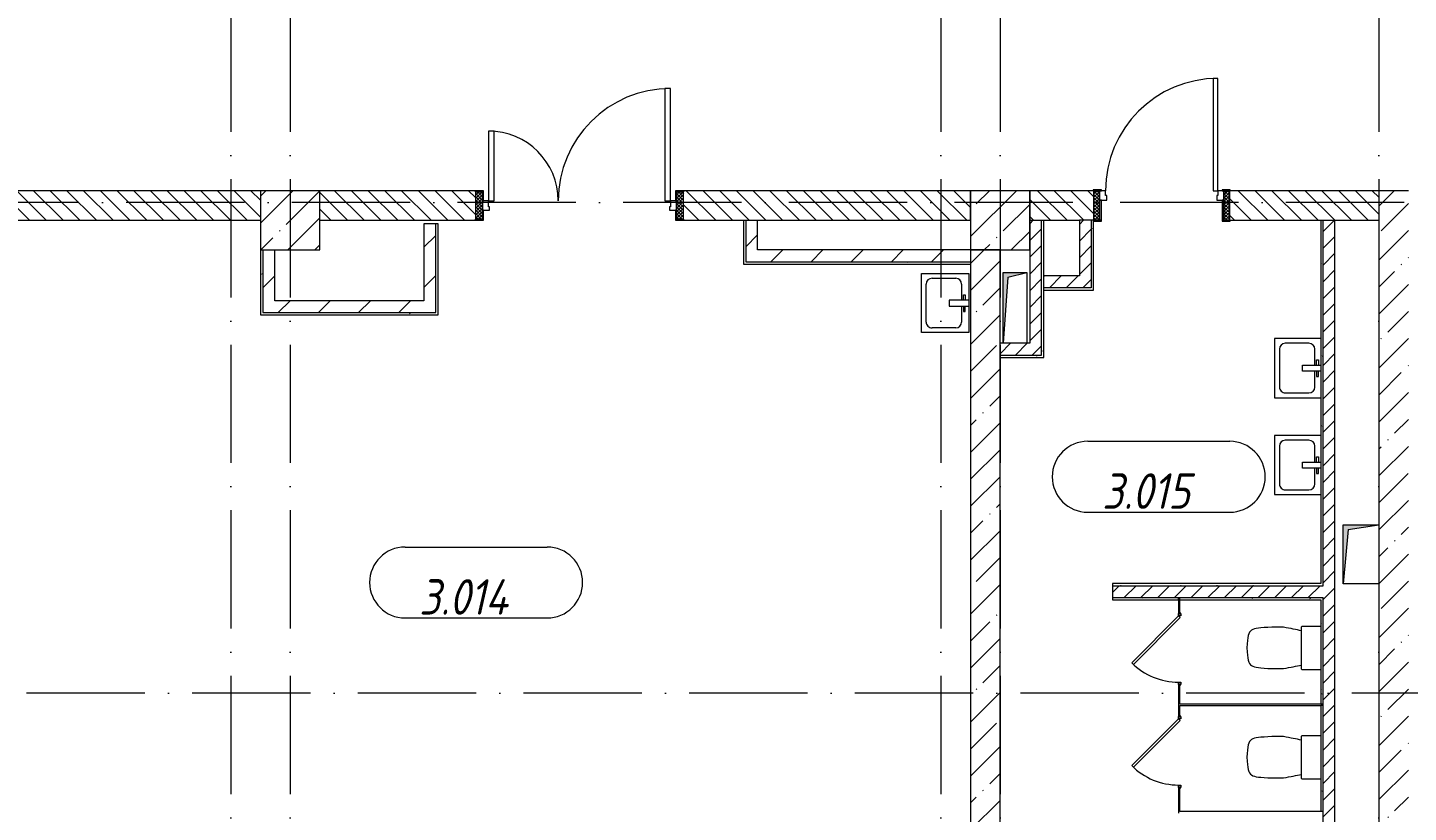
# Model space of a CAD drawing. Header units: millimetres. Extents: x -6467 to 106027, y -7090 to 195095.
# Drawn here: x 55390 to 67059, y 160538 to 167175 of the extents above; entities that cross this region are included whole.
import ezdxf

# ---------------------------------------------------------------- set-up
doc = ezdxf.new("R2010")
doc.units = ezdxf.units.MM
doc.linetypes.add('50_200_ШТРИХ_1Т_ш5_п1_п1_', pattern=[1400, 1000, -200, 0, -200])
for name, color, linetype, lineweight, true_color in [('A-AREA-IDEN-1', 7, 'Continuous', 9, 0xaaaaaa), ('A-DOOR-1', 7, 'Continuous', 5, 0xaaaaaa), ('A-DOOR-FRAM-1', 7, 'Continuous', 9, 0xaaaaaa), ('A-DOOR-OPNG-1', 7, 'Continuous', 30, 0xaaaaaa), ('A-GENM-1', 7, 'Continuous', 9, 0xaaaaaa), ('A-WALL-1', 7, 'Continuous', 5, 0x77b143), ('A-WALL-FNSH-2', 7, 'Continuous', 5, 0xaaaaaa), ('I-WALL-1', 7, 'Continuous', 5, 0x787878), ('M-EQPM-1', 7, 'Continuous', 9, 0xaaaaaa), ('M-EQPM-2', 7, 'Continuous', 9, 0xe2e2e2), ('P-SANR-FIXT-1', 7, 'Continuous', 9, 0xaaaaaa), ('Оси-3', 7, '50_200_ШТРИХ_1Т_ш5_п1_п1_', 9, 0xaaaaaa)]:
    doc.layers.add(name, color=color, linetype=linetype, lineweight=lineweight, true_color=true_color)
for name, color, linetype, lineweight in [('A-DOOR', 7, 'Continuous', 9), ('A-DOOR-2', 7, 'Continuous', 5), ('A-DOOR-FRAM', 7, 'Continuous', 9), ('A-DOOR-FRAM-2', 7, 'Continuous', 5), ('A-WALL', 7, 'Continuous', 5), ('A-WALL-FNSH-1', 7, 'Continuous', 5), ('I-WALL', 7, 'Continuous', 5), ('S-COLS', 7, 'Continuous', 9), ('S-COLS-1', 7, 'Continuous', 5)]:
    doc.layers.add(name, color=color, linetype=linetype, lineweight=lineweight)
doc.styles.add('ISOCPEUR_I_1', font='isocpeui.ttf', dxfattribs={"width": 0.85, "height": 2.5})
pattern_1 = [(45, (109.45, 102614.03), (-228.0985, 228.0985), []), (45, (337.55, 102614.03), (-228.0985, 228.0985), [403.225, -80.645, 6.706, -73.939])]
pattern_2 = [(0, (109.45, 102614.03), (406.4, 101.6), [6.706, -298.094, 6.706, -298.094, -1625.6]), (0, (109.45, 102614.03), (406.4, 101.6), [-609.6, 6.706, -602.894, 6.706, -298.094, -711.2]), (0, (109.45, 102614.03), (406.4, 101.6), [-1524, 6.706, -196.494, 6.706, -501.294]), (120, (261.85, 102664.83), (-291.18818, 301.15272), [6.706, -298.094, 6.706, -298.094, -1625.6]), (120, (261.85, 102664.83), (-291.18818, 301.15272), [-609.6, 6.706, -602.894, 6.706, -298.094, -711.2]), (120, (261.85, 102664.83), (-291.18818, 301.15272), [-1524, 6.706, -196.494, 6.706, -501.294]), (240, (312.65, 102868.03), (-115.21182, -402.75272), [6.706, -298.094, 6.706, -298.094, -1625.6]), (240, (312.65, 102868.03), (-115.21182, -402.75272), [-609.6, 6.706, -602.894, 6.706, -298.094, -711.2]), (240, (312.65, 102868.03), (-115.21182, -402.75272), [-1524, 6.706, -196.494, 6.706, -501.294])]
pattern_3 = [(45, (109.45, 102614.03), (-70.71068, 70.71068), [])]
pattern_4 = [(45, (109.45, 102614.03), (-169.7056, 169.7056), [])]

# ---------------------------------------------------------------- blocks, each defined once
blk = doc.blocks.new('110_Дверь_СКБ_1Ст_Внутренняя - СОШ_Д-04_Дв_1150_900_x2100h_туалет для мальчиков_ туалет для девочек-25563699-АИ_План этажа Радиаторы_3')
at = {"layer": 'A-DOOR-2'}
h = blk.add_hatch(dxfattribs=at)
h.set_pattern_fill('FP_48', color=256, style=0, pattern_type=2)
h.set_pattern_definition([(135, (1751.41, 189.685), (-14.14214, -14.14214), []), (225, (1751.41, 189.685), (14.14214, -14.14214), [])])
h.paths.add_polyline_path([(587.5, -125), (587.5, 125), (537.5, 125), (537.5, -125)])
at = {"layer": 'A-DOOR-FRAM-2'}
h = blk.add_hatch(dxfattribs=at)
h.set_pattern_fill('FP_49', color=256, style=0, pattern_type=2)
h.set_pattern_definition([(45, (-371.384, 189.685), (-14.1421, 14.1421), []), (135, (-371.384, 189.685), (-14.1421, -14.1421), [])])
h.paths.add_polyline_path([(-512.5, -125), (-512.5, 125), (-562.5, 125), (-562.5, -125)])
at = {"layer": 'A-DOOR'}
for p, q in [((487.5, 1075), (447.5, 1075)), ((447.5, 1075), (447.5, 125)), ((487.5, 125), (487.5, 1075)), ((447.5, 125), (487.5, 125))]:
    blk.add_line(p, q, dxfattribs=at)
at = {"layer": 'A-DOOR-2'}
blk.add_arc((487.5, 125), 950, 90, 180, dxfattribs=at)
at = {"layer": 'A-DOOR-FRAM'}
for p, q in [((-497.5, 133), (-567.5, 133)), ((-567.5, 133), (-567.5, 125)), ((-567.5, 125), (-497.5, 125)), ((-512.5, 125), (-562.5, 125)), ((-562.5, 125), (-562.5, -125)), ((-462.5, 125), (-512.5, 125)), ((-512.5, 125), (-512.5, 45)), ((-512.5, -125), (-512.5, 125)), ((-497.5, 125), (-512.5, 125)), ((-512.5, 125), (-512.5, 124)), ((-512.5, 124), (-497.5, 124)), ((-497.5, 125), (-497.5, 133)), ((-497.5, 124), (-497.5, 125)), ((-462.5, 85), (-462.5, 125)), ((487.5, 125), (487.5, 85)), ((537.5, 125), (487.5, 125)), ((592.5, 133), (522.5, 133)), ((522.5, 133), (522.5, 125)), ((537.5, 125), (522.5, 125)), ((522.5, 125), (522.5, 124)), ((522.5, 125), (592.5, 125)), ((522.5, 124), (537.5, 124)), ((537.5, 45), (537.5, 125)), ((587.5, 125), (537.5, 125)), ((537.5, 125), (537.5, -125)), ((537.5, 124), (537.5, 125)), ((587.5, -125), (587.5, 125)), ((592.5, 125), (592.5, 133)), ((-512.5, 45), (-452.5, 45)), ((-497.5, 45), (-512.5, 45)), ((-512.5, 45), (-512.5, -125)), ((-497.5, -125), (-497.5, 45)), ((-452.5, 85), (-462.5, 85)), ((-452.5, 45), (-452.5, 85)), ((487.5, 85), (477.5, 85)), ((477.5, 85), (477.5, 45)), ((477.5, 45), (537.5, 45)), ((537.5, 45), (522.5, 45)), ((522.5, 45), (522.5, -125)), ((537.5, -125), (537.5, 45)), ((-497.5, -125), (-567.5, -125)), ((-567.5, -125), (-567.5, -133)), ((-567.5, -133), (-497.5, -133)), ((-562.5, -125), (-512.5, -125)), ((-512.5, -125), (-497.5, -125)), ((-497.5, -133), (-497.5, -125)), ((522.5, -125), (537.5, -125)), ((592.5, -125), (522.5, -125)), ((522.5, -125), (522.5, -133)), ((522.5, -133), (592.5, -133)), ((537.5, -125), (587.5, -125)), ((592.5, -133), (592.5, -125))]:
    blk.add_line(p, q, dxfattribs=at)
blk = doc.blocks.new('SND_2D_Раковина1 - 400х300-V168-АИ_План этажа Радиаторы_3')
at = {"layer": 'P-SANR-FIXT-1'}
for p, q in [((-250, 220), (-250, -170)), ((250, 220), (-250, 220)), ((-210, 130), (-210, -70)), ((160, 180), (-160, 180)), ((210, -70), (210, 130)), ((250, -170), (250, 220)), ((-25, -170), (-25, -15)), ((-25, -15), (25, -15)), ((25, -15), (25, -170)), ((-160, -120), (-25, -120)), ((-70, -135), (-70, -150)), ((-25, -135), (-70, -135)), ((-70, -150), (-25, -150)), ((25, -120), (160, -120)), ((25, -135), (70, -135)), ((70, -150), (25, -150)), ((70, -135), (70, -150))]:
    blk.add_line(p, q, dxfattribs=at)
for centre, start, end in [((-160, 130), 90, 180), ((160, 130), 360, 90), ((-160, -70), 180, 270), ((160, -70), 270, 360)]:
    blk.add_arc(centre, 50, start, end, dxfattribs=at)
blk = doc.blocks.new('DOR_ДУ_распашная__1Ст_Прямоугольная2 - Вн_Д-9_ДДГ 600х1850h_С_у-29177940-АИ_План этажа Радиаторы_3')
at = {"layer": 'A-DOOR-1'}
for p, q in [((-280, -6), (-266, 8)), ((-266, 8), (130, -388)), ((116, -402), (-280, -6)), ((130, -388), (116, -402))]:
    blk.add_line(p, q, dxfattribs=at)
blk.add_arc((-280, -6), 560, 315, 0, dxfattribs=at)
at = {"layer": 'A-DOOR-FRAM-1'}
for p, q in [((-300, 14), (-280, 14)), ((-280, 14), (-280, -6)), ((280, 14), (300, 14)), ((280, -6), (280, 14)), ((-280, -6), (-300, -6)), ((300, -6), (280, -6))]:
    blk.add_line(p, q, dxfattribs=at)
at = {"layer": 'A-DOOR-OPNG-1'}
for p, q in [((-300, -6), (-300, 14)), ((300, 14), (300, -6))]:
    blk.add_line(p, q, dxfattribs=at)
blk = doc.blocks.new('SND_Унитаз_Santek_HEO - Santek HEO_ 365х635х785_ выпуск-прямой_ PN4_5_ Х-резьба НР DN15_ К-гл_кон_ П DN100-17949504-АИ_План этажа Радиаторы_3')
at = {"layer": 'P-SANR-FIXT-1'}
for p, q in [((-175, 423), (-175, 326)), ((175, 326), (175, 423)), ((-183, 166), (-183, 10)), ((172, 176), (-173, 176)), ((182, 10), (182, 166))]:
    blk.add_line(p, q, dxfattribs=at)
for centre, start, end in [((-173, 166), 90, 180), ((-173, 166), 150, 180), ((-173, 166), 105, 120), ((172, 166), 0, 90), ((172, 166), 45, 90), ((172, 166), 0, 30)]:
    blk.add_arc(centre, 10, start, end, dxfattribs=at)
for points, knots in [([(0, 635), (-96, 631), (-168, 610), (-169, 526), (-175, 423)], [-0.5440111, -0.5440111, -0.5440111, -0.5440111, -0.2757876, 0, 0, 0, 0]), ([(175, 423), (169, 526), (168, 610), (96, 631), (0, 635)], [-0.5440111, -0.5440111, -0.5440111, -0.5440111, -0.2682234, 0, 0, 0, 0])]:
    blk.add_open_spline(points, degree=3, knots=knots, dxfattribs=at)
for points in [[(-175, 326), (-163, 264), (-154, 215), (-145, 175)], [(145, 175), (154, 215), (163, 264), (175, 326)]]:
    blk.add_open_spline(points, degree=3, dxfattribs=at)
blk = doc.blocks.new('BSC_Колонна _Прямоугольная - 500х500-V225-АИ_План этажа Радиаторы_3')
at = {"layer": 'S-COLS-1'}
h = blk.add_hatch(dxfattribs=at)
h.set_pattern_fill('FP_175', color=256, style=0, pattern_type=2)
h.set_pattern_definition([(45, (-57500, -62931.04), (-228.0985, 228.0985), []), (45, (-57271.9, -62931.04), (-228.0985, 228.0985), [403.225, -80.645, 6.706, -73.939])])
h.paths.add_polyline_path([(-250, -250), (250, -250), (250, 250), (-250, 250)])
for p, q in [((250, 250), (-250, 250)), ((-250, 250), (-250, -250)), ((250, -250), (250, 250)), ((-250, -250), (250, -250))]:
    blk.add_line(p, q, dxfattribs=at)
blk = doc.blocks.new('SND_2D_Раковина1 - 400х300-17910372-АИ_План этажа Радиаторы_3')
at = {"layer": 'P-SANR-FIXT-1'}
for p, q in [((-250, -220), (-250, 180)), ((-250, 180), (250, 180)), ((-160, 120), (-25, 120)), ((-70, 150), (-25, 150)), ((-70, 135), (-70, 150)), ((-25, 135), (-70, 135)), ((-25, 180), (-25, 15)), ((25, 15), (25, 180)), ((70, 150), (25, 150)), ((25, 135), (70, 135)), ((25, 120), (160, 120)), ((70, 135), (70, 150)), ((250, 180), (250, -220)), ((-210, -130), (-210, 70)), ((-25, 15), (25, 15)), ((210, 70), (210, -130)), ((250, -220), (-250, -220)), ((160, -180), (-160, -180))]:
    blk.add_line(p, q, dxfattribs=at)
for centre, start, end in [((-160, 70), 90, 180), ((160, 70), 0, 90), ((-160, -130), 180, 270), ((160, -130), 270, 0)]:
    blk.add_arc(centre, 50, start, end, dxfattribs=at)
blk = doc.blocks.new('Канал вертикальный прямоугольный - Шахта - значок проема-24087330-АИ_План этажа Радиаторы_3')
at = {"layer": 'M-EQPM-2'}
blk.add_hatch(color=256, dxfattribs=at).paths.add_polyline_path([(-100, -300), (-60, 260), (100, 300), (-100, 300)])
at = {"layer": 'M-EQPM-1'}
for p, q in [((-100, -300), (-100, 300)), ((-100, 300), (100, 300)), ((-60, 260), (-100, -300)), ((-60, 260), (100, 300)), ((100, 300), (100, -300)), ((100, -300), (-100, -300))]:
    blk.add_line(p, q, dxfattribs=at)
blk = doc.blocks.new('Канал вертикальный прямоугольный - Шахта - значок проема-24087344-АИ_План этажа Радиаторы_3')
at = {"layer": 'M-EQPM-2'}
blk.add_hatch(color=256, dxfattribs=at).paths.add_polyline_path([(-150, -250), (-110, 210), (150, 250), (-150, 250)])
at = {"layer": 'M-EQPM-1'}
for p, q in [((-150, -250), (-150, 250)), ((-150, 250), (150, 250)), ((-110, 210), (150, 250)), ((150, 250), (150, -250)), ((-110, 210), (-150, -250)), ((150, -250), (-150, -250))]:
    blk.add_line(p, q, dxfattribs=at)
blk = doc.blocks.new('110_Дверь_СКБ_2Ст_Наружная1 - СОШ_Д-07_1760_1440_х2400мм_Все учебные помещения_ читальные залы_EIW30-25569166-АИ_План этажа Радиаторы_3')
at = {"layer": 'A-DOOR-2'}
h = blk.add_hatch(dxfattribs=at)
h.set_pattern_fill('FP_117', color=256, style=0, pattern_type=2)
h.set_pattern_definition([(135, (1456.41, 189.685), (-14.14214, -14.14214), []), (225, (1456.41, 189.685), (14.14214, -14.14214), [])])
h.paths.add_polyline_path([(899.5, -115), (899.5, 115), (839.5, 115), (839.5, -115)])
at = {"layer": 'A-DOOR-FRAM-2'}
h = blk.add_hatch(dxfattribs=at)
h.set_pattern_fill('FP_118', color=256, style=0, pattern_type=2)
h.set_pattern_definition([(45, (-666.384, 189.685), (-14.1421, 14.1421), []), (135, (-666.384, 189.685), (-14.1421, -14.1421), [])])
h.paths.add_polyline_path([(-800.5, -115), (-800.5, 115), (-860.5, 115), (-860.5, -115)])
at = {"layer": 'A-DOOR'}
for p, q in [((789.5, 990), (739.5, 990)), ((739.5, 990), (739.5, 40)), ((789.5, 40), (789.5, 990)), ((-750.5, 630), (-750.5, 40)), ((-700.5, 630), (-750.5, 630)), ((-700.5, 40), (-700.5, 630)), ((-750.5, 40), (-700.5, 40)), ((739.5, 40), (789.5, 40))]:
    blk.add_line(p, q, dxfattribs=at)
at = {"layer": 'A-DOOR-2'}
for p, q in [((-792.5, 123), (-862.5, 123)), ((-862.5, 123), (-862.5, 115)), ((-792.5, 40), (-792.5, 123)), ((901.5, 123), (831.5, 123)), ((831.5, 123), (831.5, 40)), ((901.5, 115), (901.5, 123)), ((-862.5, 115), (-800.5, 115)), ((-800.5, 115), (-800.5, 40)), ((-800.5, 40), (-792.5, 40)), ((831.5, 40), (839.5, 40)), ((839.5, 40), (839.5, 115)), ((839.5, 115), (901.5, 115)), ((-862.5, -115), (-862.5, -123)), ((-800.5, -115), (-862.5, -115)), ((-792.5, -40), (-800.5, -40)), ((-800.5, -40), (-800.5, -115)), ((-792.5, -123), (-792.5, -40)), ((839.5, -40), (831.5, -40)), ((831.5, -40), (831.5, -123)), ((839.5, -115), (839.5, -40)), ((901.5, -115), (839.5, -115)), ((901.5, -123), (901.5, -115)), ((-862.5, -123), (-792.5, -123)), ((831.5, -123), (901.5, -123))]:
    blk.add_line(p, q, dxfattribs=at)
for centre, radius, start, end in [((789.5, 40), 950, 90, 180), ((-750.5, 40), 590, 0, 90)]:
    blk.add_arc(centre, radius, start, end, dxfattribs=at)
at = {"layer": 'A-DOOR-FRAM'}
for p, q in [((-800.5, 115), (-860.5, 115)), ((-860.5, 115), (-860.5, -115)), ((-800.5, -115), (-800.5, 115)), ((-750.5, 40), (-800.5, 40)), ((-800.5, 40), (-800.5, -40)), ((-750.5, -10), (-750.5, 40)), ((789.5, 40), (789.5, -10)), ((839.5, 40), (789.5, 40)), ((899.5, 115), (839.5, 115)), ((839.5, 115), (839.5, -115)), ((839.5, -40), (839.5, 40)), ((899.5, -115), (899.5, 115)), ((-860.5, -115), (-800.5, -115)), ((-800.5, -40), (-740.5, -40)), ((-740.5, -10), (-750.5, -10)), ((-740.5, -40), (-740.5, -10)), ((789.5, -10), (779.5, -10)), ((779.5, -10), (779.5, -40)), ((779.5, -40), (839.5, -40)), ((839.5, -115), (899.5, -115))]:
    blk.add_line(p, q, dxfattribs=at)
blk = doc.blocks.new('АР_Перемычка1 - АР_Перемычка-25563726-АИ_План этажа Радиаторы_3')
at = {"layer": 'A-GENM-1'}
blk.add_line((-250, -125), (-243, -125), dxfattribs=at)
blk = doc.blocks.new('АР_Перемычка1 - АР_Перемычка-25567629-АИ_План этажа Радиаторы_3')
at = {"layer": 'A-GENM-1'}
blk.add_line((-350, -125), (-343, -125), dxfattribs=at)
blk = doc.blocks.new('AAR_СКБ_Марка_помещения_1_5 ммп - Номер-27962133-АИ_План этажа Радиаторы_3')
at = {"layer": 'A-AREA-IDEN-1'}
for p, q in [((-2.987, 3), (3.013, 3)), ((-2.987, 0), (3.013, 0))]:
    blk.add_line(p, q, dxfattribs=at)
for centre, start, end in [((-2.987, 1.5), 90, 270), ((3.013, 1.5), 270, 90)]:
    blk.add_arc(centre, 1.5, start, end, dxfattribs=at)

msp = doc.modelspace()

# ---------------------------------------------------------------- hatches: boundary and pattern name
at = {"layer": 'A-WALL'}
h = msp.add_hatch(dxfattribs=at)
h.set_pattern_fill('FP_1', color=256, style=0, pattern_type=2)
h.set_pattern_definition(pattern_1)
h.paths.add_polyline_path([(66809, 158295), (67059, 158295), (67059, 165795), (66809, 165795), (66809, 159309)])
h = msp.add_hatch(dxfattribs=at)
h.set_pattern_fill('FP_1', color=256, style=0, pattern_type=2)
h.set_pattern_definition(pattern_1)
h.paths.add_polyline_path([(63609, 158295), (63609, 165295), (63359, 165295), (63359, 158295), (63369, 158295)])
at = {"layer": 'I-WALL'}
h = msp.add_hatch(dxfattribs=at)
h.set_pattern_fill('FP_2', color=256, style=0, pattern_type=2)
h.set_pattern_definition([(135, (109.45, 102614.03), (-70.71068, -70.71068), [])])
h.paths.add_polyline_path([(66439, 165545), (66809, 165545), (66809, 165795), (65549, 165795), (65549, 165545), (66339, 165545)])
h.paths.add_polyline_path([(63979, 165545), (64399, 165545), (64399, 165795), (63859, 165795), (63859, 165545), (63959, 165545)])
h.paths.add_polyline_path([(63359, 165545), (63359, 165795), (60936, 165793), (60936, 165545), (62426, 165545)])
h.paths.add_polyline_path([(59172, 165545), (59172, 165547), (59172, 165795), (57859, 165795), (57859, 165545), (59117, 165545)])
h.paths.add_polyline_path([(54359, 165545), (54359, 165795), (54249, 165795), (54249, 165545)])
h.paths.add_polyline_path([(57359, 165545), (57359, 165795), (54859, 165795), (54859, 165545), (55809, 165545)])
h.paths.add_polyline_path([(52539, 165545), (52629, 165545), (52629, 165795), (52379, 165795), (52379, 165545), (52501, 165545)])
h.paths.add_polyline_path([(53409, 165545), (53549, 165545), (53549, 165795), (53329, 165795), (53329, 165545)])
h.paths.add_polyline_path([(50119, 165545), (50709, 165545), (50709, 165795), (48859, 165795), (48859, 165545), (50019, 165545)])
h.paths.add_polyline_path([(51589, 165545), (51679, 165545), (51679, 165795), (51409, 165795), (51409, 165545), (51489, 165545)])
h.paths.add_polyline_path([(46429, 165545), (46472, 165547), (46472, 165795), (45859, 165795), (45859, 165545), (46409, 165545)])
h.paths.add_polyline_path([(48236, 165545), (48359, 165547), (48359, 165795), (48236, 165793), (48234, 165545)])
h = msp.add_hatch(dxfattribs=at)
h.set_pattern_fill('FP_4', color=256, style=0, pattern_type=2)
h.set_pattern_definition(pattern_4)
h.paths.add_polyline_path([(58839, 164765), (58839, 165515), (58739, 165515), (58739, 164765)])
h = msp.add_hatch(dxfattribs=at)
h.set_pattern_fill('FP_4', color=256, style=0, pattern_type=2)
h.set_pattern_definition(pattern_4)
h.paths.add_polyline_path([(61559, 165295), (61559, 165545), (61459, 165545), (61459, 165295)])
h = msp.add_hatch(dxfattribs=at)
h.set_pattern_fill('FP_5', color=256, style=0, pattern_type=2)
h.set_pattern_definition(pattern_3)
h.paths.add_polyline_path([(63959, 164505), (63959, 165545), (63859, 165545), (63859, 164505)])
h = msp.add_hatch(dxfattribs=at)
h.set_pattern_fill('FP_5', color=256, style=0, pattern_type=2)
h.set_pattern_definition(pattern_3)
h.paths.add_polyline_path([(64379, 165075), (64379, 165545), (64279, 165545), (64279, 165075)])
h = msp.add_hatch(dxfattribs=at)
h.set_pattern_fill('FP_5', color=256, style=0, pattern_type=2)
h.set_pattern_definition(pattern_3)
h.paths.add_polyline_path([(66339, 158045), (66439, 158045), (66439, 165545), (66339, 165545), (66339, 159309)])
h = msp.add_hatch(dxfattribs=at)
h.set_pattern_fill('FP_4', color=256, style=0, pattern_type=2)
h.set_pattern_definition(pattern_4)
h.paths.add_polyline_path([(57479, 164865), (57479, 165295), (57379, 165295), (57379, 164865)])
h = msp.add_hatch(dxfattribs=at)
h.set_pattern_fill('FP_4', color=256, style=0, pattern_type=2)
h.set_pattern_definition(pattern_4)
h.paths.add_polyline_path([(63359, 165195), (63359, 165295), (61459, 165295), (61459, 165195), (62426, 165195)])
h = msp.add_hatch(dxfattribs=at)
h.set_pattern_fill('FP_5', color=256, style=0, pattern_type=2)
h.set_pattern_definition(pattern_3)
h.paths.add_polyline_path([(63979, 164975), (64379, 164975), (64379, 165075), (63979, 165075)])
h = msp.add_hatch(dxfattribs=at)
h.set_pattern_fill('FP_4', color=256, style=0, pattern_type=2)
h.set_pattern_definition(pattern_4)
h.paths.add_polyline_path([(58739, 164765), (58739, 164865), (57379, 164865), (57379, 164765)])
h = msp.add_hatch(dxfattribs=at)
h.set_pattern_fill('FP_5', color=256, style=0, pattern_type=2)
h.set_pattern_definition(pattern_3)
h.paths.add_polyline_path([(63959, 164405), (63959, 164505), (63609, 164505), (63609, 164405), (63674, 164405)])
h = msp.add_hatch(dxfattribs=at)
h.set_pattern_fill('FP_5', color=256, style=0, pattern_type=2)
h.set_pattern_definition(pattern_3)
h.paths.add_polyline_path([(64559, 162354), (66339, 162354), (66339, 162454), (64559, 162454)])
at = {"layer": 'I-WALL-1'}
h = msp.add_hatch(dxfattribs=at)
h.set_pattern_fill('FP_3', color=256, style=0, pattern_type=2)
h.set_pattern_definition(pattern_2)
h.paths.add_polyline_path([(58859, 164745), (58859, 165515), (58839, 165515), (58839, 164745)])
h = msp.add_hatch(dxfattribs=at)
h.set_pattern_fill('FP_3', color=256, style=0, pattern_type=2)
h.set_pattern_definition(pattern_2)
h.paths.add_polyline_path([(61459, 165195), (61459, 165545), (61439, 165545), (61439, 165195)])
h = msp.add_hatch(dxfattribs=at)
h.set_pattern_fill('FP_3', color=256, style=0, pattern_type=2)
h.set_pattern_definition(pattern_2)
h.paths.add_polyline_path([(63959, 164405), (63979, 164405), (63979, 165545), (63959, 165545), (63959, 164505)])
h = msp.add_hatch(dxfattribs=at)
h.set_pattern_fill('FP_3', color=256, style=0, pattern_type=2)
h.set_pattern_definition(pattern_2)
h.paths.add_polyline_path([(64399, 164975), (64399, 165537), (64394, 165537), (64394, 165545), (64379, 165545), (64379, 164975)])
h = msp.add_hatch(dxfattribs=at)
h.set_pattern_fill('FP_3', color=256, style=0, pattern_type=2)
h.set_pattern_definition(pattern_2)
h.paths.add_polyline_path([(66339, 158045), (66339, 160532), (66319, 160532), (66319, 158045)])
h.paths.add_polyline_path([(66319, 160544), (66339, 160544), (66339, 161442), (66319, 161442), (66319, 160715)])
h.paths.add_polyline_path([(66339, 161454), (66339, 162354), (66319, 162354), (66319, 161454)])
h.paths.add_polyline_path([(66339, 162454), (66339, 165545), (66319, 165545), (66319, 162454)])
h = msp.add_hatch(dxfattribs=at)
h.set_pattern_fill('FP_3', color=256, style=0, pattern_type=2)
h.set_pattern_definition(pattern_2)
h.paths.add_polyline_path([(57379, 164765), (57379, 165295), (57359, 165295), (57359, 164765)])
h = msp.add_hatch(dxfattribs=at)
h.set_pattern_fill('FP_3', color=256, style=0, pattern_type=2)
h.set_pattern_definition(pattern_2)
h.paths.add_polyline_path([(63359, 165175), (63359, 165195), (61439, 165195), (61439, 165175), (62426, 165175)])
h = msp.add_hatch(dxfattribs=at)
h.set_pattern_fill('FP_3', color=256, style=0, pattern_type=2)
h.set_pattern_definition(pattern_2)
h.paths.add_polyline_path([(63979, 164955), (64399, 164955), (64399, 164975), (63979, 164975)])
h = msp.add_hatch(dxfattribs=at)
h.set_pattern_fill('FP_3', color=256, style=0, pattern_type=2)
h.set_pattern_definition(pattern_2)
h.paths.add_polyline_path([(58739, 164745), (58839, 164745), (58839, 164765), (57359, 164765), (57359, 164745)])
h = msp.add_hatch(dxfattribs=at)
h.set_pattern_fill('FP_3', color=256, style=0, pattern_type=2)
h.set_pattern_definition(pattern_2)
h.paths.add_polyline_path([(63609, 164385), (63979, 164385), (63979, 164405), (63609, 164405)])
h = msp.add_hatch(dxfattribs=at)
h.set_pattern_fill('FP_3', color=256, style=0, pattern_type=2)
h.set_pattern_definition(pattern_2)
h.paths.add_polyline_path([(64559, 162454), (66319, 162454), (66319, 162474), (64559, 162474)])
h = msp.add_hatch(dxfattribs=at)
h.set_pattern_fill('FP_3', color=256, style=0, pattern_type=2)
h.set_pattern_definition(pattern_2)
h.paths.add_polyline_path([(64559, 162334), (65117, 162334), (65117, 162354), (64559, 162354)])
h.paths.add_polyline_path([(65129, 162334), (66319, 162334), (66319, 162354), (65129, 162354)])
at = {"layer": 'S-COLS-1'}
h = msp.add_hatch(dxfattribs=at)
h.set_pattern_fill('FP_1', color=256, style=0, pattern_type=2)
h.set_pattern_definition(pattern_1)
h.paths.add_polyline_path([(63359, 165295), (63859, 165295), (63859, 165795), (63359, 165795), (63359, 165545)])

# ---------------------------------------------------------------- linework, layer by layer
at = {"layer": 'A-WALL'}
for p, q in [((57359, 165795), (54859, 165795)), ((59174, 165795), (57859, 165795)), ((63359, 165795), (60934, 165795)), ((63359, 165545), (63359, 165795)), ((64394, 165795), (63859, 165795)), ((63859, 165795), (63859, 165545)), ((66809, 165795), (65554, 165795)), ((67059, 165795), (66809, 165795)), ((66809, 165795), (66809, 158295)), ((54859, 165545), (57359, 165545)), ((57859, 165545), (59174, 165545)), ((58839, 164765), (58839, 165515)), ((60934, 165545), (63359, 165545)), ((61459, 165545), (61459, 165195)), ((63859, 165545), (64279, 165545)), ((63959, 164405), (63959, 165545)), ((64379, 165545), (64379, 164975)), ((65554, 165545), (66809, 165545)), ((66339, 162454), (66339, 165545)), ((57379, 165295), (57379, 164765)), ((63359, 165295), (63359, 158295)), ((63609, 165295), (63359, 165295)), ((63609, 158295), (63609, 165295)), ((61459, 165195), (63359, 165195)), ((64379, 164975), (63979, 164975)), ((57379, 164765), (58839, 164765)), ((63609, 164405), (63959, 164405)), ((64559, 162454), (66339, 162454)), ((64559, 162354), (66339, 162354)), ((66339, 158045), (66339, 162354))]:
    msp.add_line(p, q, dxfattribs=at)
at = {"layer": 'A-WALL-1'}
for p, q in [((65117, 162334), (65117, 162354)), ((65129, 162334), (65129, 162354)), ((66339, 161454), (66319, 161454)), ((66339, 161442), (66319, 161442)), ((66339, 160544), (66319, 160544))]:
    msp.add_line(p, q, dxfattribs=at)
at = {"layer": 'A-WALL-FNSH-1'}
for p, q in [((58739, 165515), (58739, 164865)), ((58859, 165515), (58739, 165515)), ((58859, 164745), (58859, 165515)), ((61439, 165545), (61439, 165175)), ((61559, 165295), (61559, 165545)), ((63859, 165545), (63859, 164505)), ((63979, 164385), (63979, 165545)), ((64394, 165545), (64279, 165545)), ((64279, 165545), (64279, 165075)), ((64399, 164955), (64399, 165537)), ((66319, 165545), (66319, 162474)), ((66439, 158045), (66439, 165545)), ((57359, 165295), (57359, 164745)), ((57479, 164865), (57479, 165295)), ((63359, 165295), (61559, 165295)), ((61439, 165175), (63359, 165175)), ((64279, 165075), (63979, 165075)), ((63979, 164955), (64399, 164955)), ((58739, 164865), (57479, 164865)), ((57359, 164745), (58859, 164745)), ((63859, 164505), (63609, 164505)), ((63609, 164385), (63979, 164385)), ((66319, 162474), (64559, 162474)), ((64559, 162474), (64559, 162334)), ((64559, 162334), (65117, 162334)), ((65129, 162334), (66319, 162334)), ((66319, 162334), (66319, 161454)), ((66319, 161442), (66319, 160544))]:
    msp.add_line(p, q, dxfattribs=at)
at = {"layer": 'A-WALL-FNSH-2'}
for p, q in [((65117, 162334), (65117, 162219)), ((65129, 162219), (65129, 162334)), ((65117, 161619), (65117, 161349)), ((65129, 161454), (65129, 161619)), ((66319, 161454), (65129, 161454)), ((65129, 161442), (66319, 161442)), ((65129, 161349), (65129, 161442)), ((65117, 160749), (65117, 160532)), ((65129, 160544), (65129, 160749)), ((66319, 160544), (65129, 160544))]:
    msp.add_line(p, q, dxfattribs=at)
at = {"layer": 'S-COLS'}
for p, q in [((63359, 165795), (63359, 165545)), ((63859, 165545), (63859, 165795))]:
    msp.add_line(p, q, dxfattribs=at)
at = {"layer": 'S-COLS-1'}
for p, q in [((63859, 165795), (63359, 165795)), ((63359, 165545), (63359, 165295)), ((63859, 165295), (63859, 165545)), ((63359, 165295), (63859, 165295))]:
    msp.add_line(p, q, dxfattribs=at)
at = {"layer": 'Оси-3'}
for p, q in [((57109, 193895), (57109, 155072)), ((57609, 193895), (57609, 155072)), ((63109, 193895), (63109, 155072)), ((63609, 193895), (63609, 155072)), ((66809, 193895), (66809, 155072)), ((104827, 165695), (-5158, 165695)), ((74582, 161545), (-5158, 161545))]:
    msp.add_line(p, q, dxfattribs=at)

# ---------------------------------------------------------------- block references
at = {"layer": 'A-AREA-IDEN-1', "xscale": 199.9999999999999, "yscale": 199.9999999999999, "zscale": 199.9999999999999}
for p in [(64947, 163076), (59178, 162182)]:
    msp.add_blockref('AAR_СКБ_Марка_помещения_1_5 ммп - Номер-27962133-АИ_План этажа Радиаторы_3', p, dxfattribs=at)
at = {"layer": 'A-DOOR-1', "rotation": 270}
for p in [(65123, 161919), (65123, 161049)]:
    msp.add_blockref('DOR_ДУ_распашная__1Ст_Прямоугольная2 - Вн_Д-9_ДДГ 600х1850h_С_у-29177940-АИ_План этажа Радиаторы_3', p, dxfattribs=at)
at = {"layer": 'A-DOOR-2'}
for name, p in [('110_Дверь_СКБ_2Ст_Наружная1 - СОШ_Д-07_1760_1440_х2400мм_Все учебные помещения_ читальные залы_EIW30-25569166-АИ_План этажа Радиаторы_3', (60035, 165670)), ('110_Дверь_СКБ_1Ст_Внутренняя - СОШ_Д-04_Дв_1150_900_x2100h_туалет для мальчиков_ туалет для девочек-25563699-АИ_План этажа Радиаторы_3', (64962, 165670))]:
    msp.add_blockref(name, p, dxfattribs=at)
at = {"layer": 'A-GENM-1'}
for name, p in [('АР_Перемычка1 - АР_Перемычка-25567629-АИ_План этажа Радиаторы_3', (59174, 165670)), ('АР_Перемычка1 - АР_Перемычка-25563726-АИ_План этажа Радиаторы_3', (64399, 165670))]:
    msp.add_blockref(name, p, dxfattribs=at)
at = {"layer": 'M-EQPM-1'}
for name, p in [('Канал вертикальный прямоугольный - Шахта - значок проема-24087330-АИ_План этажа Радиаторы_3', (63734, 164805)), ('Канал вертикальный прямоугольный - Шахта - значок проема-24087344-АИ_План этажа Радиаторы_3', (66659, 162720))]:
    msp.add_blockref(name, p, dxfattribs=at)
at = {"layer": 'P-SANR-FIXT-1'}
for name, p, rotation in [('SND_2D_Раковина1 - 400х300-17910372-АИ_План этажа Радиаторы_3', (63164, 164845), 269.9999999999997), ('SND_2D_Раковина1 - 400х300-V168-АИ_План этажа Радиаторы_3', (66149, 164295), 90.0000000000001), ('SND_2D_Раковина1 - 400х300-V168-АИ_План этажа Радиаторы_3', (66149, 163475), 90.0000000000001), ('SND_Унитаз_Santek_HEO - Santek HEO_ 365х635х785_ выпуск-прямой_ PN4_5_ Х-резьба НР DN15_ К-гл_кон_ П DN100-17949504-АИ_План этажа Радиаторы_3', (66329, 161929), 90.0000000000001), ('SND_Унитаз_Santek_HEO - Santek HEO_ 365х635х785_ выпуск-прямой_ PN4_5_ Х-резьба НР DN15_ К-гл_кон_ П DN100-17949504-АИ_План этажа Радиаторы_3', (66329, 161004), 90.0000000000001)]:
    msp.add_blockref(name, p, dxfattribs=dict(at, rotation=rotation))
at = {"layer": 'S-COLS'}
msp.add_blockref('BSC_Колонна _Прямоугольная - 500х500-V225-АИ_План этажа Радиаторы_3', (57609, 165545), dxfattribs=at)

# ---------------------------------------------------------------- texts
at = {"layer": 'A-AREA-IDEN-1', "char_height": 300, "attachment_point": 8, "line_spacing_factor": 1.139951, "style": 'ISOCPEUR_I_1'}
for s, insert, width in [('\\pxqc,t8.46667,16.93333,25.4,33.86667,42.33333,50.8,59.26667,67.73333,76.2,84.66667,93.13333,101.6,110.06667,118.53333,127,135.46667,143.93333,152.4,160.86667,169.33333,177.8,186.26667,194.73333,203.2,211.66667,220.13333,228.6,237.06667,245.53333,254,262.46667,270.93333;{3.015}', (64843, 163105), 900), ('\\pxqc,t8.46667,16.93333,25.4,33.86667,42.33333,50.8,59.26667,67.73333,76.2,84.66667,93.13333,101.6,110.06667,118.53333,127,135.46667,143.93333,152.4,160.86667,169.33333,177.8,186.26667,194.73333,203.2,211.66667,220.13333,228.6,237.06667,245.53333,254,262.46667,270.93333;{3.014}', (59074, 162210), 940)]:
    msp.add_mtext(s, dxfattribs=dict(at, insert=insert, width=width))

doc.saveas('drawing.dxf')
